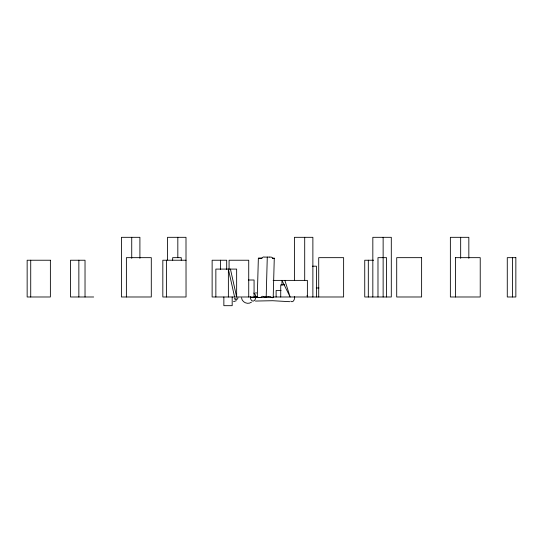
<?xml version="1.0" encoding="UTF-8"?>
<svg xmlns="http://www.w3.org/2000/svg" width="543" height="543" viewBox="0 0 543 543"><rect width="100%" height="100%" fill="white"/><g stroke="black" fill="none" stroke-linecap="round" stroke-linejoin="round"><path stroke-width="0.81" d="M264.699 257.083L264.597 257.083A3.855 2.824 -90 0 0 264.421 257.083C262.758 256.337 262.208 258.583 260.721 258.251A3.991 2.925 -90 0 0 260.301 258.196L259.608 258.217A13.086 9.577 90 0 1 259.187 258.23L258.353 258.224L257.273 297.557L258.108 297.564A13.086 9.577 90 0 0 258.529 297.55L259.228 297.53A3.991 2.925 -90 0 1 259.642 297.584C261.129 297.917 261.678 295.67 263.341 296.417A3.855 2.824 -90 0 1 263.518 296.417L263.62 296.417M266.206 296.417L267.278 257.083M268.554 296.417L268.609 296.417A5.063 4.514 -90 0 1 268.934 296.417L269.484 296.444A1.622 1.446 90 0 0 269.81 296.39C271.12 296.315 271.548 298.331 273.197 297.557L274.276 258.224L272.314 258.224M236.314 300.72L233.544 301.636M251.49 302.146C247.873 304.969 241.954 302.39 241.547 297.829M274.276 258.224C272.62 258.997 272.199 256.975 270.889 257.056A1.622 1.446 -90 0 1 270.557 257.111L270.014 257.083A5.063 4.514 90 0 0 269.681 257.083L269.572 257.083M266.47 297.557L264.502 297.313M255.434 301.053L272.681 300.72L289.758 301.684M265.133 257.083L269.437 257.083M455.326 257.66L480.229 257.66L480.229 296.987L450.364 296.987L450.364 237.318L468.833 237.318L468.833 258.325M258.353 258.224L262.045 258.224M186.045 260.233L162.825 260.233L162.825 296.987L186.045 296.987L185.998 237.318L167.522 237.318L167.522 260.009M373.645 260.233L364.74 260.233L364.74 296.987L391.299 296.987L391.299 237.318L372.831 237.318L372.831 296.987M312.449 266.185L316.44 266.185L316.433 296.987M248.334 280.005L254.07 280.005L254.07 296.987M273.122 280.385L307.379 280.385L307.379 296.987L307.087 295.331M284.749 284.851L280.731 284.851L280.731 296.987M316.264 287.973L318.958 287.973M281.057 290.444L276.115 290.444L276.115 296.987M93.681 296.987L70.461 296.987L70.461 260.233L85.027 260.233L85.027 296.987M257.85 296.987L212.13 296.987L212.13 260.233L226.696 260.233L226.696 269.423M273.122 296.987L343.624 296.987L343.631 257.66L318.721 257.66L318.714 296.987M273.197 297.557L250.547 297.557L251.382 297.564A13.086 9.577 90 0 0 251.803 297.55L252.502 297.53A3.991 2.925 -90 0 1 252.916 297.584C254.294 298.25 254.599 295.718 255.984 296.43A2.321 1.697 -90 0 0 256.269 296.444A8.681 6.353 90 0 0 256.472 296.43L256.615 296.417A3.855 2.824 -90 0 1 256.791 296.417L256.893 296.417M263.918 296.417L268.364 296.424M235.54 298.541L236.205 298.548M255.434 292.921L256.649 292.942M284.871 280.385L290.132 296.987L281.966 280.385L281.953 285.367M230.436 269.09L236.646 296.987L236.646 269.09L215.856 269.09L215.856 296.987M234.59 296.987L228.372 269.09L228.372 296.987M512.429 257.66L512.429 296.987M460.668 237.318L460.668 258.325M455.516 257.66L455.516 296.987M386.548 296.987L386.548 257.66L377.982 257.66L377.982 296.987M383.134 237.318L383.134 296.987M368.317 260.233L368.317 296.987M312.877 296.987L312.877 237.318L294.401 237.318L294.401 280.181M304.704 237.318L304.704 280.181M248.728 296.987L248.728 260.233L229.071 260.233L229.071 269.423M232.18 296.987L232.18 305.682L223.859 305.682L223.859 296.987M220.526 260.233L220.526 269.423M181.247 260.172L181.247 257.66L172.674 257.66L172.674 260.172M177.826 237.318L177.826 257.66M166.396 260.233L166.396 296.987M139.904 258.325L139.904 237.318L121.428 237.318L121.428 296.987L151.293 296.987L151.3 257.66L126.39 257.66L126.383 296.987M131.732 237.318L131.732 258.325M78.857 260.233L78.857 296.987M30.72 260.233L30.72 296.987M294.639 296.566A4.724 2.681 -90 0 1 293.464 300.91A4.724 2.681 -90 0 1 290.736 301.182M253.757 293.057A4.086 2.674 -90 0 1 255.638 297.863A4.086 2.674 -90 0 1 252.617 301.032A4.086 2.674 -90 0 1 250.364 296.621M237.983 297.734A2.715 2.023 -90 0 1 236.341 299.675A2.715 2.023 -90 0 1 234.345 298.474M421.619 257.66L396.716 257.66L396.709 296.987L421.619 296.987L421.619 257.66M515.85 257.66L507.277 257.66L507.277 296.987L515.85 296.987L515.85 257.66M50.377 260.233L27.15 260.233L27.15 296.987L50.377 296.987L50.377 260.233"/></g></svg>
